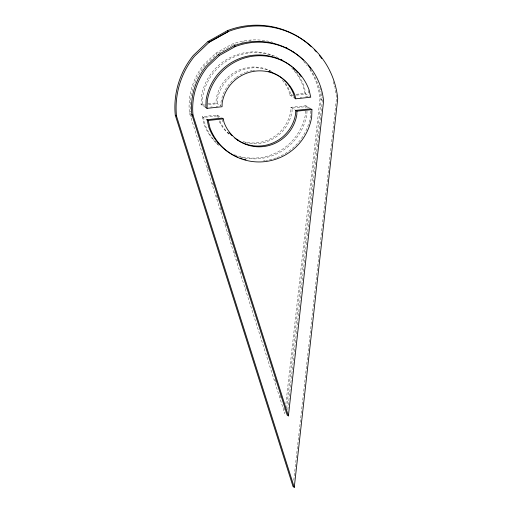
<?xml version="1.0" encoding="UTF-8"?>
<svg xmlns="http://www.w3.org/2000/svg" width="513" height="513" viewBox="0 0 513 513"><rect width="100%" height="100%" fill="white"/><g stroke="black" fill="none" stroke-linecap="round" stroke-linejoin="round"><path stroke-width="0.38" stroke-dasharray="2.56 1.92" d="M205.848 107.576L201.058 104.511L201.314 96.797A53.275 52.749 -57.4 0 1 275.353 56.43M235.659 77.835A38.097 37.725 -57.4 0 0 220.968 102.202L220.846 105.967L216.056 102.901L216.178 99.137A38.097 37.725 -57.4 0 1 272.512 71.987M310.134 108.455L305.94 105.774L290.948 107.307L290.833 110.872A38.097 37.725 -57.4 0 1 242.142 141.344M305.767 110.981L305.697 113.213A53.275 52.749 -57.4 0 1 234.473 154.74M305.87 108.006L305.94 105.774M306.992 111L306.896 113.976A53.275 52.749 -57.4 0 1 239.327 156.734M307.088 108.031L307.14 106.544L292.147 108.076L292.032 111.642A38.097 37.725 -57.4 0 1 243.342 142.107M310.66 111.071L310.493 116.278A53.275 52.749 -57.4 0 1 276.911 157.626M284.984 412.016L284.805 413.606L189.393 112.789A66.081 65.433 -57.4 0 1 203.994 64.407L215.896 53.115L231.613 44.304A66.081 65.433 -57.4 0 1 273.025 42.335M285.876 404.064L320.009 98.752A66.081 65.433 -57.4 0 0 309.807 69.492M286.716 408.015L321.209 99.516A66.081 65.433 -57.4 0 0 310.141 68.966M287.825 409.573L322.408 100.285A66.081 65.433 -57.4 0 0 322.029 97.194M293.776 480.213L336.528 97.874A81.58 80.785 -57.4 0 0 334.893 87.774M218.461 53.115L232.806 45.067L231.613 44.304M201.058 104.511L205.001 104.088M208.163 103.748L216.056 102.901M282.4 80.22A38.097 37.725 -57.4 0 1 288.915 91.32L289.768 94.976L292.134 94.725M296.084 94.296L304.767 93.366L309.557 96.431M205.412 104.934L202.257 105.274L202.507 97.566A53.275 52.749 -57.4 0 1 273.006 55.77M208.567 104.601L217.249 103.664L217.377 99.9A38.097 37.725 -57.4 0 1 271.698 71.679M293.333 95.489L290.967 95.745L290.114 92.084A38.097 37.725 -57.4 0 0 284.087 81.573M296.488 95.149L305.966 94.129L304.222 86.633A53.275 52.749 -57.4 0 0 295.86 72.032M210.586 107.063L212.164 106.896M216.114 106.473L217.692 106.3M300.086 97.451L301.663 97.278M305.613 96.854L307.98 96.598M218.762 145.371A53.275 52.749 -57.4 0 1 203.982 124.14L202.244 116.643L217.243 115.034L220.834 117.33M320.009 98.752L322.408 100.285M289.768 94.976L293.962 97.656M215.896 53.115L217.095 53.878L205.187 65.17A66.081 65.433 -57.4 0 0 190.458 112.007M290.948 107.307L295.744 110.372M202.244 116.643L207.034 119.709M189.393 112.789L190.592 113.553M190.836 114.316L191.804 117.374M207.541 167.001L208.515 170.053M212.632 183.032L213.6 186.091M216.505 195.248L217.954 199.833M220.378 207.464L221.834 212.049M225.464 223.501L226.919 228.08M227.887 231.132L228.368 232.658M229.337 235.717L230.792 240.296M231.761 243.348L232.242 244.881M234.422 251.748L235.877 256.327M236.846 259.386L237.327 260.912M240.719 271.601L241.206 273.128M245.804 287.633L246.291 289.159M274.865 379.254L275.834 382.307M279.951 395.286L280.919 398.345M283.824 407.502L285.279 412.086M308.166 90.435L309.038 94.18M304.767 93.366L303.023 85.87A53.275 52.749 -57.4 0 0 291.596 67.806M222.373 119.561L222.886 121.754M219.115 118.721L218.435 115.797L203.443 117.406L205.181 124.909A53.275 52.749 -57.4 0 0 216.076 142.415M217.243 115.034L217.749 117.227M319.785 87.248A66.081 65.433 -57.4 0 1 321.189 92.558M321.35 93.328A66.081 65.433 -57.4 0 1 321.914 96.418M276.045 56.751A53.275 52.749 -57.4 0 1 278.104 57.757M228.913 134.092A38.097 37.725 -57.4 0 1 218.955 120.792M333.258 81.67A81.58 80.785 -57.4 0 1 334.713 87.005M233.537 44.791A66.081 65.433 -57.4 0 1 237.987 43.31M241.79 42.316A66.081 65.433 -57.4 0 1 246.413 41.425M249.491 41.021A66.081 65.433 -57.4 0 1 251.037 40.873M293.327 69.127A53.275 52.749 -57.4 0 1 295.373 71.435M218.256 144.595A53.275 52.749 -57.4 0 1 216.608 142.973M228.978 133.855A38.097 37.725 -57.4 0 1 219.846 120.863M236.275 77.38A38.097 37.725 -57.4 0 1 244.983 72.628M245.695 72.365A38.097 37.725 -57.4 0 1 252.345 70.608M253.101 70.486A38.097 37.725 -57.4 0 1 254.602 70.294M276.199 157.895A53.275 52.749 -57.4 0 1 265.74 160.595M264.977 160.704A53.275 52.749 -57.4 0 1 263.464 160.89M303.677 61.47A66.081 65.433 -57.4 0 1 307.14 65.69"/><path stroke-width="0.77" d="M295.757 98.81L294.911 95.149A38.097 37.725 -57.4 0 0 255.801 71.063A38.097 37.725 -57.4 0 0 222.167 102.966L222.046 106.73L207.047 108.339L207.303 100.631A53.275 52.749 -57.4 0 1 254.333 56.02A53.275 52.749 -57.4 0 1 309.018 89.698L310.756 97.194L295.757 98.81L294.565 98.041L293.712 94.386A38.097 37.725 -57.4 0 0 274.609 73.648M237.846 157.241A53.275 52.749 -57.4 0 1 208.778 127.205L207.034 119.709L208.233 120.472L209.977 127.974A53.275 52.749 -57.4 0 0 264.663 161.653A53.275 52.749 -57.4 0 0 311.686 117.041L311.936 109.609L310.737 108.839L295.744 110.372L295.623 113.937A38.097 37.725 -57.4 0 1 234.871 138.112M295.744 110.372L296.937 111.135L296.822 114.707A38.097 37.725 -57.4 0 1 263.188 146.609A38.097 37.725 -57.4 0 1 224.085 122.524L223.232 118.862L222.033 118.099L207.034 119.709M288.402 415.908L323.607 101.048A66.081 65.433 -57.4 0 0 235.204 46.6L234.005 45.837L218.294 54.647L206.386 65.94A66.081 65.433 -57.4 0 0 191.791 114.322L287.203 415.139L288.402 415.908L192.991 115.085A66.081 65.433 -57.4 0 1 207.585 66.703L219.493 55.41L235.204 46.6M294.263 487.35L337.727 98.637A81.58 80.785 -57.4 0 0 228.593 31.415L227.394 30.652L207.989 41.527L193.292 55.468A81.58 80.785 -57.4 0 0 175.273 115.201L293.064 486.587L294.263 487.35L176.472 115.97A81.58 80.785 -57.4 0 1 194.491 56.231L209.932 41.585L228.593 31.415L209.189 42.29L207.989 41.527M208.233 120.472L223.232 118.862M296.937 111.135L311.936 109.609M218.294 54.647L219.493 55.41M207.047 108.339L205.848 107.576L206.104 99.862A53.275 52.749 -57.4 0 1 291.871 66.722M191.791 114.322L192.991 115.085M175.273 115.201L176.472 115.97M234.005 45.837A66.081 65.433 -57.4 0 1 303.369 60.168M308.101 65.382A66.081 65.433 -57.4 0 1 310.455 68.466M280.797 59.258A53.275 52.749 -57.4 0 1 282.112 60.066M227.394 30.652A81.58 80.785 -57.4 0 1 311.429 46.811M314.238 49.569A81.58 80.785 -57.4 0 1 316.386 51.877M319.426 55.481A81.58 80.785 -57.4 0 1 321.773 58.591M238.391 140.19A38.097 37.725 -57.4 0 1 237.032 139.517M232.017 135.631A38.097 37.725 -57.4 0 1 228.913 132.264M268.19 71.313A38.097 37.725 -57.4 0 1 270.389 71.967M271.826 72.474A38.097 37.725 -57.4 0 1 273.923 73.333M293.038 67.697A53.275 52.749 -57.4 0 1 297.963 72.564M298.97 73.737A53.275 52.749 -57.4 0 1 301.311 76.758M245.907 159.819A53.275 52.749 -57.4 0 1 243.662 159.248M242.181 158.806A53.275 52.749 -57.4 0 1 239.994 158.068M292.641 51.672A66.081 65.433 -57.4 0 1 293.904 52.582M285.985 47.568A66.081 65.433 -57.4 0 1 287.357 48.325"/></g></svg>
